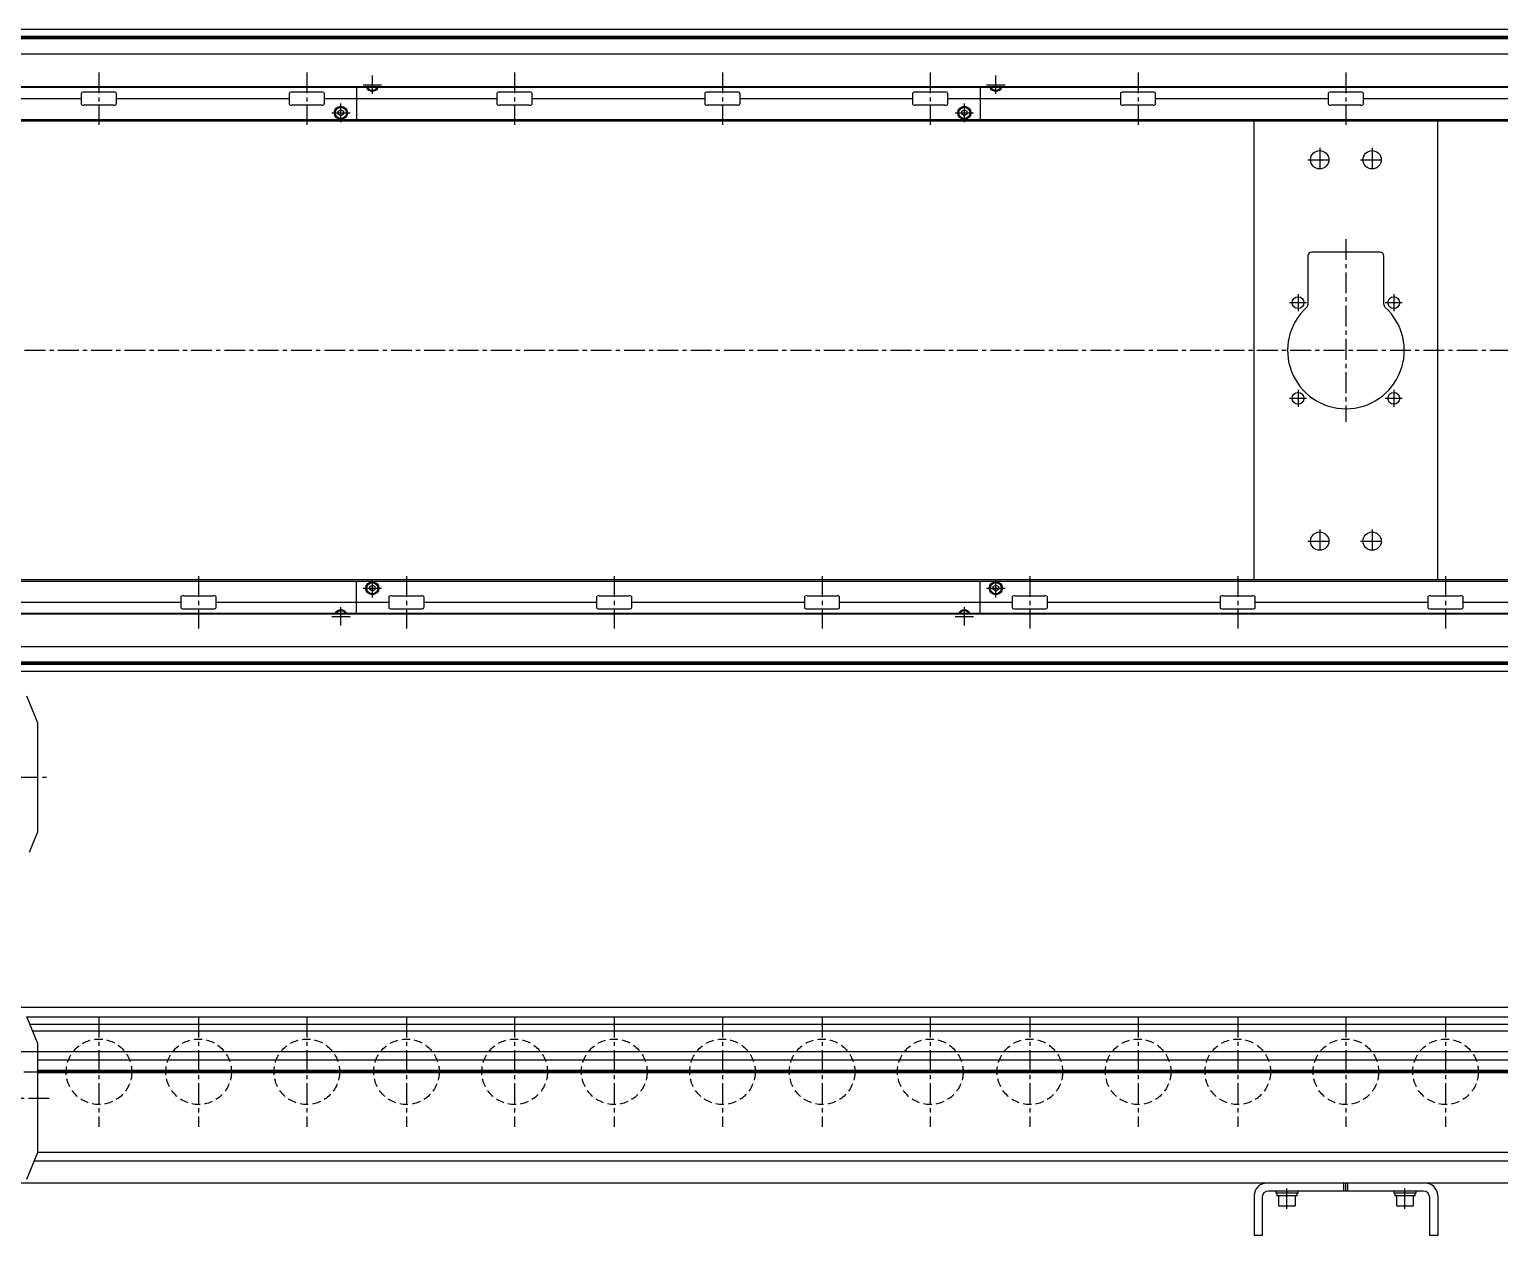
# Model space of a CAD drawing. Extents: x -10 to 3657, y -8 to 1001.
# Drawn here: x 676 to 1798, y 28 to 948 of the extents above; entities that cross this region are included whole.
import ezdxf

# ---------------------------------------------------------------- set-up
doc = ezdxf.new("R2010")
doc.units = 0
doc.header["$LTSCALE"] = 0.5
doc.linetypes.add('CENTER', pattern=[50.8, 31.75, -6.35, 6.35, -6.35])
doc.linetypes.add('DASHED', pattern=[19.05, 12.7, -6.35])
for name, color, linetype in [('MSM_CENTER', 1, 'CENTER'), ('MSM_CONTINUOUS', 7, 'CONTINUOUS'), ('MSM_DASHED', 4, 'DASHED')]:
    doc.layers.add(name, color=color, linetype=linetype)

msp = doc.modelspace()

# ---------------------------------------------------------------- linework, layer by layer
at = {"layer": 'MSM_CENTER'}
for p, q in [((729.3, 915.5), (729.3, 875.5)), ((887.8, 915.5), (887.8, 875.5)), ((937.8, 899.2), (937.8, 913.3)), ((1046.3, 915.5), (1046.3, 875.5)), ((1204.8, 915.5), (1204.8, 875.5)), ((1363.3, 915.5), (1363.3, 875.5)), ((1413.3, 899.2), (1413.3, 913.3)), ((1521.8, 915.5), (1521.8, 875.5)), ((1680.3, 915.5), (1680.3, 875.5)), ((930.8, 906.2), (944.8, 906.2)), ((1406.3, 906.2), (1420.3, 906.2)), ((913.8, 877.7), (913.8, 891.8)), ((1389.3, 877.7), (1389.3, 891.8)), ((906.8, 884.7), (920.8, 884.7)), ((1382.3, 884.7), (1396.3, 884.7)), ((1660.3, 857.9), (1660.3, 839.9)), ((1700.3, 857.9), (1700.3, 839.9)), ((1651.3, 848.9), (1669.3, 848.9)), ((1691.3, 848.9), (1709.3, 848.9)), ((1680.3, 788.4), (1680.3, 648.9)), ((1643.8, 746.4), (1643.8, 733.4)), ((1716.8, 746.4), (1716.8, 733.4)), ((1637.3, 739.9), (1650.3, 739.9)), ((1710.3, 739.9), (1723.3, 739.9)), ((2999.9, 703.4), (359.8, 703.4)), ((1643.8, 673.4), (1643.8, 660.4)), ((1716.8, 673.4), (1716.8, 660.4)), ((1637.3, 666.9), (1650.3, 666.9)), ((1710.3, 666.9), (1723.3, 666.9)), ((1660.3, 566.9), (1660.3, 548.9)), ((1700.3, 566.9), (1700.3, 548.9)), ((1651.3, 557.9), (1669.3, 557.9)), ((1691.3, 557.9), (1709.3, 557.9)), ((805.3, 531.3), (805.3, 491.3)), ((937.8, 515), (937.8, 529)), ((963.8, 531.3), (963.8, 491.3)), ((1122.3, 531.3), (1122.3, 491.3)), ((1280.8, 531.3), (1280.8, 491.3)), ((1413.3, 515), (1413.3, 529)), ((1439.3, 531.3), (1439.3, 491.3)), ((1597.8, 531.3), (1597.8, 491.3)), ((1756.3, 531.3), (1756.3, 491.3)), ((930.8, 522), (944.8, 522)), ((1406.3, 522), (1420.3, 522)), ((913.8, 493.5), (913.8, 507.5)), ((1389.3, 493.5), (1389.3, 507.5)), ((906.8, 500.5), (920.8, 500.5)), ((1382.3, 500.5), (1396.3, 500.5)), ((362.3, 377.7), (692.3, 377.7)), ((729.3, 195), (729.3, 111)), ((805.3, 195), (805.3, 111)), ((887.8, 195), (887.8, 111)), ((963.8, 195), (963.8, 111)), ((1046.3, 195), (1046.3, 111)), ((1122.3, 195), (1122.3, 111)), ((1204.8, 195), (1204.8, 111)), ((1280.8, 195), (1280.8, 111)), ((1363.3, 195), (1363.3, 111)), ((1439.3, 195), (1439.3, 111)), ((1521.8, 195), (1521.8, 111)), ((1597.8, 195), (1597.8, 111)), ((1680.3, 195), (1680.3, 111)), ((1756.3, 195), (1756.3, 111)), ((367.3, 153), (2990.3, 153)), ((472.3, 133), (692.3, 133)), ((1635.3, 48.4), (1635.3, 64)), ((1725.3, 48.4), (1725.3, 64))]:
    msp.add_line(p, q, dxfattribs=at)
at = {"layer": 'MSM_CONTINUOUS'}
for p, q in [((2989.9, 948.4), (370.7, 948.4)), ((2988.3, 948.3), (372.3, 948.3)), ((2963.6, 942.9), (396.9, 942.9)), ((2963.5, 942), (397, 942)), ((2963.6, 941.2), (396.9, 941.2)), ((2988.3, 929.5), (372.3, 929.5)), ((2988.3, 904.1), (372.3, 904.1)), ((2988.3, 904.5), (422.3, 904.5)), ((715.8, 899.5), (715.8, 891.5)), ((740.7, 900.5), (717.8, 900.5)), ((742.7, 891.5), (742.7, 899.5)), ((874.3, 899.5), (874.3, 891.5)), ((899.2, 900.5), (876.3, 900.5)), ((901.2, 891.5), (901.2, 899.5)), ((925.8, 904.1), (925.8, 879.4)), ((937.8, 903.9), (937.4, 904.1)), ((938.1, 904.1), (937.8, 903.9)), ((1032.8, 899.5), (1032.8, 891.5)), ((1057.7, 900.5), (1034.8, 900.5)), ((1059.7, 891.5), (1059.7, 899.5)), ((1191.3, 899.5), (1191.3, 891.5)), ((1216.2, 900.5), (1193.3, 900.5)), ((1218.2, 891.5), (1218.2, 899.5)), ((1349.8, 899.5), (1349.8, 891.5)), ((1374.7, 900.5), (1351.8, 900.5)), ((1376.7, 891.5), (1376.7, 899.5)), ((1401.3, 904.1), (1401.3, 879.4)), ((1413.3, 903.9), (1412.9, 904.1)), ((1413.6, 904.1), (1413.3, 903.9)), ((1508.3, 899.5), (1508.3, 891.5)), ((1533.2, 900.5), (1510.3, 900.5)), ((1535.2, 891.5), (1535.2, 899.5)), ((1666.8, 899.5), (1666.8, 891.5)), ((1691.7, 900.5), (1668.8, 900.5)), ((1693.7, 891.5), (1693.7, 899.5)), ((715.8, 895.5), (584.2, 895.5)), ((740.7, 890.5), (717.8, 890.5)), ((874.3, 895.5), (742.7, 895.5)), ((899.2, 890.5), (876.3, 890.5)), ((1032.8, 895.5), (901.2, 895.5)), ((911.8, 885.9), (913.8, 887.1)), ((911.8, 883.6), (911.8, 885.9)), ((913.8, 887.1), (915.8, 885.9)), ((915.8, 885.9), (915.8, 883.6)), ((1057.7, 890.5), (1034.8, 890.5)), ((1191.3, 895.5), (1059.7, 895.5)), ((1216.2, 890.5), (1193.3, 890.5)), ((1349.8, 895.5), (1218.2, 895.5)), ((1374.7, 890.5), (1351.8, 890.5)), ((1508.3, 895.5), (1376.7, 895.5)), ((1387.3, 885.9), (1389.3, 887.1)), ((1387.3, 883.6), (1387.3, 885.9)), ((1389.3, 887.1), (1391.3, 885.9)), ((1391.3, 885.9), (1391.3, 883.6)), ((1533.2, 890.5), (1510.3, 890.5)), ((1666.8, 895.5), (1535.2, 895.5)), ((1691.7, 890.5), (1668.8, 890.5)), ((1825.3, 895.5), (1693.7, 895.5)), ((2986.3, 879.4), (450.3, 879.4)), ((2989.9, 878.4), (450.3, 878.4)), ((913.8, 882.4), (911.8, 883.6)), ((915.8, 883.6), (913.8, 882.4)), ((1389.3, 882.4), (1387.3, 883.6)), ((1391.3, 883.6), (1389.3, 882.4)), ((1610.3, 528.4), (1610.3, 878.4)), ((1750.3, 528.4), (1750.3, 878.4)), ((1651.3, 775.4), (1651.3, 738.5)), ((1706.3, 778.4), (1654.3, 778.4)), ((1709.3, 738.5), (1709.3, 775.4)), ((2989.9, 528.4), (450.3, 528.4)), ((450.3, 527.4), (2986.3, 527.4)), ((925.8, 502.6), (925.8, 527.4)), ((1401.3, 502.6), (1401.3, 527.4)), ((793.8, 516.3), (816.7, 516.3)), ((935.8, 523.2), (937.8, 524.4)), ((935.8, 520.9), (935.8, 523.2)), ((937.8, 519.7), (935.8, 520.9)), ((937.8, 524.4), (939.8, 523.2)), ((939.8, 520.9), (937.8, 519.7)), ((939.8, 523.2), (939.8, 520.9)), ((952.3, 516.3), (975.2, 516.3)), ((1110.8, 516.3), (1133.7, 516.3)), ((1269.3, 516.3), (1292.2, 516.3)), ((1411.3, 523.2), (1413.3, 524.4)), ((1411.3, 520.9), (1411.3, 523.2)), ((1413.3, 519.7), (1411.3, 520.9)), ((1413.3, 524.4), (1415.3, 523.2)), ((1415.3, 520.9), (1413.3, 519.7)), ((1415.3, 523.2), (1415.3, 520.9)), ((1427.8, 516.3), (1450.7, 516.3)), ((1586.3, 516.3), (1609.2, 516.3)), ((1744.8, 516.3), (1767.7, 516.3)), ((660.2, 511.3), (791.8, 511.3)), ((791.8, 515.3), (791.8, 507.3)), ((793.8, 506.3), (816.7, 506.3)), ((818.7, 507.3), (818.7, 515.3)), ((818.7, 511.3), (950.3, 511.3)), ((950.3, 515.3), (950.3, 507.3)), ((952.3, 506.3), (975.2, 506.3)), ((977.2, 507.3), (977.2, 515.3)), ((977.2, 511.3), (1108.8, 511.3)), ((1108.8, 515.3), (1108.8, 507.3)), ((1110.8, 506.3), (1133.7, 506.3)), ((1135.7, 507.3), (1135.7, 515.3)), ((1135.7, 511.3), (1267.3, 511.3)), ((1267.3, 515.3), (1267.3, 507.3)), ((1269.3, 506.3), (1292.2, 506.3)), ((1294.2, 507.3), (1294.2, 515.3)), ((1294.2, 511.3), (1425.8, 511.3)), ((1425.8, 515.3), (1425.8, 507.3)), ((1427.8, 506.3), (1450.7, 506.3)), ((1452.7, 507.3), (1452.7, 515.3)), ((1452.7, 511.3), (1584.3, 511.3)), ((1584.3, 515.3), (1584.3, 507.3)), ((1586.3, 506.3), (1609.2, 506.3)), ((1611.2, 507.3), (1611.2, 515.3)), ((1611.2, 511.3), (1742.8, 511.3)), ((1742.8, 515.3), (1742.8, 507.3)), ((1744.8, 506.3), (1767.7, 506.3)), ((1769.7, 507.3), (1769.7, 515.3)), ((1769.7, 511.3), (1901.3, 511.3)), ((2988.3, 502.6), (372.3, 502.6)), ((2988.3, 502.2), (422.3, 502.2)), ((913.4, 502.6), (913.8, 502.9)), ((913.8, 502.9), (914.1, 502.6)), ((1388.9, 502.6), (1389.3, 502.9)), ((1389.3, 502.9), (1389.6, 502.6)), ((2988.3, 477.2), (372.3, 477.2)), ((2963.6, 465.6), (396.9, 465.6)), ((2963.6, 463.9), (396.9, 463.9)), ((2963.5, 464.7), (397, 464.7)), ((2989.9, 458.4), (370.7, 458.4)), ((2988.3, 458.4), (372.3, 458.4)), ((682.3, 419.7), (674.3, 439.7)), ((682.3, 419.7), (682.3, 335.7)), ((676.3, 320.7), (682.3, 335.7)), ((2988.3, 202), (372.3, 202)), ((682.3, 175), (674.3, 195)), ((2988.3, 194.6), (674.4, 194.6)), ((2872.3, 189), (676.7, 189)), ((2872.3, 184), (678.7, 184)), ((2772.3, 168.3), (667.3, 168.3)), ((682.3, 175), (682.3, 91)), ((2772.3, 161.8), (682.3, 161.8)), ((2772.3, 153.9), (682.3, 153.9)), ((2772.3, 153), (682.3, 153)), ((2772.3, 152.1), (682.3, 152.1)), ((674.3, 71), (682.3, 91)), ((2772.3, 91.3), (682.3, 91.3)), ((2772.3, 84.8), (679.8, 84.8)), ((2989.9, 68), (472.3, 68)), ((1678.8, 62), (1678.8, 68)), ((1680.3, 62), (1680.3, 68)), ((1681.8, 62), (1681.8, 68)), ((1610.3, 58.5), (1610.3, 28)), ((1616.3, 57), (1616.3, 28)), ((1739.3, 62), (1621.3, 62)), ((1626.8, 62), (1626.8, 60.4)), ((1643.8, 60.4), (1626.8, 60.4)), ((1627.6, 60.4), (1627.6, 58.4)), ((1643, 58.4), (1627.6, 58.4)), ((1628.8, 58.4), (1628.8, 51.2)), ((1641.8, 51.2), (1641.8, 58.4)), ((1643, 58.4), (1643, 60.4)), ((1643.8, 60.4), (1643.8, 62)), ((1716.8, 62), (1716.8, 60.4)), ((1733.8, 60.4), (1716.8, 60.4)), ((1717.6, 60.4), (1717.6, 58.4)), ((1733, 58.4), (1717.6, 58.4)), ((1718.8, 58.4), (1718.8, 51.2)), ((1731.8, 51.2), (1731.8, 58.4)), ((1733, 58.4), (1733, 60.4)), ((1733.8, 60.4), (1733.8, 62)), ((1744.3, 28), (1744.3, 57)), ((1750.3, 58.5), (1750.3, 28)), ((1641, 50.4), (1629.6, 50.4)), ((1731, 50.4), (1719.6, 50.4)), ((1616.3, 28), (1610.3, 28)), ((1750.3, 28), (1744.3, 28))]:
    msp.add_line(p, q, dxfattribs=at)
for centre, radius in [((913.8, 884.7), 5), ((913.8, 884.7), 4.25), ((1389.3, 884.7), 5), ((1389.3, 884.7), 4.25), ((1660.3, 848.9), 7), ((1700.3, 848.9), 7), ((1643.8, 739.9), 4.5), ((1716.8, 739.9), 4.5), ((1643.8, 666.9), 4.5), ((1716.8, 666.9), 4.5), ((1660.3, 557.9), 7), ((1700.3, 557.9), 7), ((937.8, 522), 5), ((1413.3, 522), 5), ((937.8, 522), 4.25), ((1413.3, 522), 4.25)]:
    msp.add_circle(centre, radius, dxfattribs=at)
for centre, radius, start, end in [((716.7, 899.4), 0.882, 115.5328, 172.1027), ((717.8, 897.1), 3.41, 89.6687, 115.2454), ((740.7, 897.1), 3.41, 64.7546, 90.3313), ((741.8, 899.4), 0.882, 7.8973, 64.4672), ((875.2, 899.4), 0.882, 115.5328, 172.1027), ((876.3, 897.1), 3.41, 89.6687, 115.2454), ((899.2, 897.1), 3.41, 64.7546, 90.3313), ((900.3, 899.4), 0.882, 7.8973, 64.4672), ((937.8, 906.2), 5, 204.8346, 335.1654), ((937.8, 906.2), 4.25, 209.6116, 330.3884), ((1033.7, 899.4), 0.882, 115.5328, 172.1027), ((1034.8, 897.1), 3.41, 89.6687, 115.2454), ((1057.7, 897.1), 3.41, 64.7546, 90.3313), ((1058.8, 899.4), 0.882, 7.8973, 64.4672), ((1192.2, 899.4), 0.882, 115.5328, 172.1027), ((1193.3, 897.1), 3.41, 89.6687, 115.2454), ((1216.2, 897.1), 3.41, 64.7546, 90.3313), ((1217.3, 899.4), 0.882, 7.8973, 64.4672), ((1350.7, 899.4), 0.882, 115.5328, 172.1027), ((1351.8, 897.1), 3.41, 89.6687, 115.2454), ((1374.7, 897.1), 3.41, 64.7546, 90.3313), ((1375.8, 899.4), 0.882, 7.8973, 64.4672), ((1413.3, 906.2), 5, 204.8346, 335.1654), ((1413.3, 906.2), 4.25, 209.6116, 330.3884), ((1509.2, 899.4), 0.882, 115.5328, 172.1027), ((1510.3, 897.1), 3.41, 89.6687, 115.2454), ((1533.2, 897.1), 3.41, 64.7546, 90.3313), ((1534.3, 899.4), 0.882, 7.8973, 64.4672), ((1667.7, 899.4), 0.882, 115.5328, 172.1027), ((1668.8, 897.1), 3.41, 89.6687, 115.2454), ((1691.7, 897.1), 3.41, 64.7546, 90.3313), ((1692.8, 899.4), 0.882, 7.8973, 64.4672), ((716.7, 891.6), 0.882, 187.8973, 244.4672), ((717.8, 893.9), 3.41, 244.7546, 270.3313), ((740.7, 893.9), 3.41, 269.6687, 295.2454), ((741.8, 891.6), 0.882, 295.5328, 352.1027), ((875.2, 891.6), 0.882, 187.8973, 244.4672), ((876.3, 893.9), 3.41, 244.7546, 270.3313), ((899.2, 893.9), 3.41, 269.6687, 295.2454), ((900.3, 891.6), 0.882, 295.5328, 352.1027), ((1033.7, 891.6), 0.882, 187.8973, 244.4672), ((1034.8, 893.9), 3.41, 244.7546, 270.3313), ((1057.7, 893.9), 3.41, 269.6687, 295.2454), ((1058.8, 891.6), 0.882, 295.5328, 352.1027), ((1192.2, 891.6), 0.882, 187.8973, 244.4672), ((1193.3, 893.9), 3.41, 244.7546, 270.3313), ((1216.2, 893.9), 3.41, 269.6687, 295.2454), ((1217.3, 891.6), 0.882, 295.5328, 352.1027), ((1350.7, 891.6), 0.882, 187.8973, 244.4672), ((1351.8, 893.9), 3.41, 244.7546, 270.3313), ((1374.7, 893.9), 3.41, 269.6687, 295.2454), ((1375.8, 891.6), 0.882, 295.5328, 352.1027), ((1509.2, 891.6), 0.882, 187.8973, 244.4672), ((1510.3, 893.9), 3.41, 244.7546, 270.3313), ((1533.2, 893.9), 3.41, 269.6687, 295.2454), ((1534.3, 891.6), 0.882, 295.5328, 352.1027), ((1667.7, 891.6), 0.882, 187.8973, 244.4672), ((1668.8, 893.9), 3.41, 244.7546, 270.3313), ((1691.7, 893.9), 3.41, 269.6687, 295.2454), ((1692.8, 891.6), 0.882, 295.5328, 352.1027), ((1654.3, 775.4), 3, 90, 180), ((1706.3, 775.4), 3, 0, 90), ((1680.3, 703.4), 44.5, 132.3521, 47.6479), ((1648.3, 738.5), 3, 312.3521, 360), ((1712.3, 738.5), 3, 180, 227.6479), ((792.7, 515.2), 0.882, 115.5328, 172.1027), ((793.8, 512.9), 3.41, 89.6687, 115.2454), ((816.7, 512.9), 3.41, 64.7546, 90.3313), ((817.8, 515.2), 0.882, 7.8973, 64.4672), ((951.2, 515.2), 0.882, 115.5328, 172.1027), ((952.3, 512.9), 3.41, 89.6687, 115.2454), ((975.2, 512.9), 3.41, 64.7546, 90.3313), ((976.3, 515.2), 0.882, 7.8973, 64.4672), ((1109.7, 515.2), 0.882, 115.5328, 172.1027), ((1110.8, 512.9), 3.41, 89.6687, 115.2454), ((1133.7, 512.9), 3.41, 64.7546, 90.3313), ((1134.8, 515.2), 0.882, 7.8973, 64.4672), ((1268.2, 515.2), 0.882, 115.5328, 172.1027), ((1269.3, 512.9), 3.41, 89.6687, 115.2454), ((1292.2, 512.9), 3.41, 64.7546, 90.3313), ((1293.3, 515.2), 0.882, 7.8973, 64.4672), ((1426.7, 515.2), 0.882, 115.5328, 172.1027), ((1427.8, 512.9), 3.41, 89.6687, 115.2454), ((1450.7, 512.9), 3.41, 64.7546, 90.3313), ((1451.8, 515.2), 0.882, 7.8973, 64.4672), ((1585.2, 515.2), 0.882, 115.5328, 172.1027), ((1586.3, 512.9), 3.41, 89.6687, 115.2454), ((1609.2, 512.9), 3.41, 64.7546, 90.3313), ((1610.3, 515.2), 0.882, 7.8973, 64.4672), ((1743.7, 515.2), 0.882, 115.5328, 172.1027), ((1744.8, 512.9), 3.41, 89.6687, 115.2454), ((1767.7, 512.9), 3.41, 64.7546, 90.3313), ((1768.8, 515.2), 0.882, 7.8973, 64.4672), ((792.7, 507.4), 0.882, 187.8973, 244.4672), ((793.8, 509.7), 3.41, 244.7546, 270.3313), ((816.7, 509.7), 3.41, 269.6687, 295.2454), ((817.8, 507.4), 0.882, 295.5328, 352.1027), ((913.8, 500.5), 5, 24.8346, 155.1654), ((913.8, 500.5), 4.25, 29.6116, 150.3884), ((951.2, 507.4), 0.882, 187.8973, 244.4672), ((952.3, 509.7), 3.41, 244.7546, 270.3313), ((975.2, 509.7), 3.41, 269.6687, 295.2454), ((976.3, 507.4), 0.882, 295.5328, 352.1027), ((1109.7, 507.4), 0.882, 187.8973, 244.4672), ((1110.8, 509.7), 3.41, 244.7546, 270.3313), ((1133.7, 509.7), 3.41, 269.6687, 295.2454), ((1134.8, 507.4), 0.882, 295.5328, 352.1027), ((1268.2, 507.4), 0.882, 187.8973, 244.4672), ((1269.3, 509.7), 3.41, 244.7546, 270.3313), ((1292.2, 509.7), 3.41, 269.6687, 295.2454), ((1293.3, 507.4), 0.882, 295.5328, 352.1027), ((1389.3, 500.5), 5, 24.8346, 155.1654), ((1389.3, 500.5), 4.25, 29.6116, 150.3884), ((1426.7, 507.4), 0.882, 187.8973, 244.4672), ((1427.8, 509.7), 3.41, 244.7546, 270.3313), ((1450.7, 509.7), 3.41, 269.6687, 295.2454), ((1451.8, 507.4), 0.882, 295.5328, 352.1027), ((1585.2, 507.4), 0.882, 187.8973, 244.4672), ((1586.3, 509.7), 3.41, 244.7546, 270.3313), ((1609.2, 509.7), 3.41, 269.6687, 295.2454), ((1610.3, 507.4), 0.882, 295.5328, 352.1027), ((1743.7, 507.4), 0.882, 187.8973, 244.4672), ((1744.8, 509.7), 3.41, 244.7546, 270.3313), ((1767.7, 509.7), 3.41, 269.6687, 295.2454), ((1768.8, 507.4), 0.882, 295.5328, 352.1027), ((1619.8, 58.5), 9.5, 90, 180), ((1740.8, 58.5), 9.5, 0, 90), ((1621.3, 57), 5, 90, 180), ((1739.3, 57), 5, 0, 90), ((1629.6, 51.2), 0.8, 180, 270), ((1641, 51.2), 0.8, 270, 0), ((1719.6, 51.2), 0.8, 180, 270), ((1731, 51.2), 0.8, 270, 0)]:
    msp.add_arc(centre, radius, start, end, dxfattribs=at)
at = {"layer": 'MSM_DASHED'}
for centre in [(729.3, 153), (805.3, 153), (887.8, 153), (963.8, 153), (1046.3, 153), (1122.3, 153), (1204.8, 153), (1280.8, 153), (1363.3, 153), (1439.3, 153), (1521.8, 153), (1597.8, 153), (1680.3, 153), (1756.3, 153)]:
    msp.add_circle(centre, 25, dxfattribs=at)

doc.saveas('drawing.dxf')
